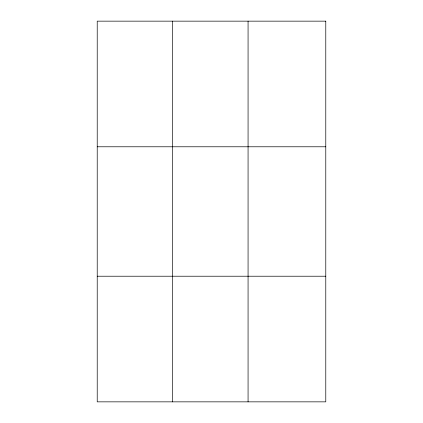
<?xml version="1.0" encoding="UTF-8"?>
<svg xmlns="http://www.w3.org/2000/svg" width="423" height="423" viewBox="0 0 423 423"><rect width="100%" height="100%" fill="white"/><g stroke="black" fill="none" stroke-linecap="round" stroke-linejoin="round"><path stroke-width="0.63" d="M172.647 401.85L172.647 21.15M248.068 401.85L248.068 21.15M97.221 146.781L325.779 146.781M97.221 276.219L325.779 276.219M325.779 21.15L325.779 401.85L97.221 401.85L97.221 21.15L325.779 21.15"/></g></svg>
